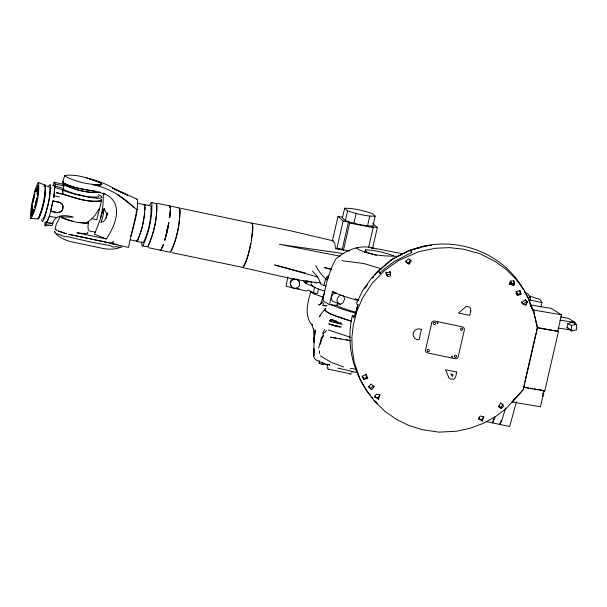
<?xml version="1.0" encoding="UTF-8"?>
<svg xmlns="http://www.w3.org/2000/svg" width="607" height="607" viewBox="0 0 607 607"><rect width="100%" height="100%" fill="white"/><g stroke="black" fill="none" stroke-linecap="round" stroke-linejoin="round"><path stroke-width="0.91" d="M406.098 260.691L406.075 262.338L409.11 262.558L410.135 259.917M326.096 364.466L316.475 360.255L314.396 358.38L313.781 356.795L314.024 342.53L315.185 329.996L314.024 342.53M313.599 355.687L313.667 349.981M101.361 199.786L101.141 200.712C88.501 202.776 75.382 198.155 63.447 194.073L62.62 192.222L63.849 185.886L63.007 184.24L54.144 182.206L55.154 184.05L53.75 197.624L54.258 193.542M141.636 241.867L142 245.729L147.789 246.882C153.852 233.642 157.372 218.33 156.781 203.747L151.302 202.457L149.375 205.53M170.172 212.966L169.694 217.283L170.362 209.703L169.694 217.283M314.441 338.569L314.563 333.638L314.358 341.392M329.677 365.209L327.977 364.595L327.348 364.898L327.241 368.009L327.704 368.532L328.372 368.07M145.141 209.939L145.24 207.306M169.983 206.35L170.301 208.163L169.877 205.948L169.163 206.046L169.983 206.35L170.301 208.163M44.888 222.223L45.001 225.789L52.316 225.318C53.272 214.779 65.154 214.317 73.235 217.177M106.536 216.418L106.483 213.489L104.131 208.55L102.917 216.441L100.921 222.557C105.512 221.676 106.665 216.714 107.507 212.837L105.959 218.33M325.625 279.41L326.756 277.156L328.713 275.305L327.704 279.25L325.625 279.41L327.143 279.895M524.425 383.685L523.333 389.527L506.238 408.428L495.79 416.44L483.24 423.382L470.068 428.314L456.555 431.236L438.869 432.154L421.865 429.581L408.678 425.424L396.09 419.156L384.982 411.371L374.261 400.961L366.211 390.331L360.05 379.049L354.139 362.053L352.166 348.357L351.885 337.446L353.327 324.806L356.954 311.004L362.622 297.946L372.076 283.332L384.717 270.434L398.329 260.623L418.663 251.738L435.257 248.271L449.423 247.633L463.217 249.158L479.773 253.65L495.433 261.594L506.428 269.683L516.223 279.455L524.091 290.078L529.137 300.215L533.272 311.125L530.753 305.86L533.356 310.207L537.567 327.53L523.333 389.527L511.731 402.684L515.684 397.57M378.472 399.285L379.929 394.884L376.31 394.163L374.777 396.735L378.472 399.285L377.994 397.676L374.997 397.198L375.179 395.377M482.284 421.152L483.749 416.743L480.122 416.03L478.597 418.595L482.284 421.152L481.814 419.543L478.809 419.058L478.999 417.244M509.675 284.046L513.826 285.7L514.296 281.094L511.086 280.897L509.675 284.046L514.129 283.765L513.552 280.738M117.052 244.462L111.24 243.574L113.274 241.806L111.24 243.574L128.608 247.413C131.089 231.442 138.502 215.675 137.402 199.369L112.409 187.965L127.622 195.302L113.782 188.557M323.516 364.056L321.839 364.238L319.373 363.525L319.32 360.588M168.784 222.746L168.283 226.699L164.823 240.167L168.784 222.746L166.971 232.716L164.823 240.167M100.648 218.512L102.864 209.089M86.444 177.843L99.351 182.29C88.523 178.094 76.383 173.974 64.721 175.431L62.62 182.616C76.368 190.697 93.865 188.769 107.963 195.537C123.616 205.902 114.731 226.669 106.263 238.915L77.043 232.807L85.633 233.763L87.901 233.331L87.491 232.36M354.943 316.27L352.356 315.496C345.793 343.183 352.659 373.51 370.574 395.521M88.03 222.071L88.485 222.67L87.954 226.236L88.334 230.152M144.792 213.247L141.992 228.057L137.835 240.569M542.977 396.204L543.72 391.386M513.826 285.7L514.129 283.765M251.298 240.304C251.723 234.795 254.083 228.589 252.163 223.27L181.22 208.368M355.846 313.318L357.94 304.403M322.059 303.485L322.408 301.694M287.893 276.762L286.018 286.276L306.565 291.094L307.916 290.07L313.424 292.893L317.423 293.454L318.516 288.985M334.116 291.967L332.408 291.777L329.472 304.676L337.454 305.564L338.084 302.802M313.424 292.893L314.517 287.452C311.08 284.493 305.169 285.024 303.28 280.434M250.721 243.369C248.688 251.457 247.77 260.411 243.149 267.497L171.91 252.641M356.309 311.543L357.849 304.365M54.144 182.206L52.824 185.636M45.001 225.789L49.471 216.274L52.991 200.932L59.585 202.26L61.474 203.36L62.87 205.523L62.597 209.316M53.059 201.031L59.941 202.51L61.967 203.967L62.976 205.94L63.181 207.958L62.195 210.508L60.503 211.957L57.179 212.67L50.7 211.312L52.991 200.932M62.62 192.222L62.764 189.923M101.012 199.331L101.65 200.378L96.763 219.704L91.839 218.664L87.15 222.754L85.868 223.042L78.326 222.276M332.408 240.873L338.023 216.365L342.477 217.215M344.624 208.231L342.394 217.974L345.36 220.66C354.359 223.497 363.555 226.047 372.964 225.963L375.194 216.221L372.228 213.535C363.236 210.697 354.04 208.148 344.624 208.231L347.599 210.925C356.59 213.763 365.786 216.312 375.194 216.221M341.233 249.796L336.908 248.233L343.145 221.001L338.023 216.365M345.36 220.66L347.599 210.925M348.486 222.025L349.655 223.08L343.41 250.312L342.249 249.257L348.486 222.025L343.145 221.001M353.873 223.384L356.112 213.641M367.501 226.001L369.731 216.259M364.853 252.482L365.46 249.826C375.096 250.19 384.489 252.55 393.594 255.744M368.586 247.565L373.161 227.595L371.992 226.54L377.334 227.572L372.554 248.445M529.418 302.43L530.472 297.855L528.287 294.296L524.448 291.8M513.719 399.429L513.105 402.138L540.45 406.766L544.176 390.536L544.805 390.931L558.448 331.422L537.756 327.628M533.765 311.968L534.183 310.162L532.301 308.986M524.843 381.849L535.958 333.319M536.383 331.49L537.218 327.826L533.356 310.207M557.81 331.027L561.528 314.798L551.414 308.462L530.45 304.911M574.624 324.161L575.026 322.4L568.698 318.44L560.443 316.786M540.943 307.157L542.005 302.574L539.835 299.388L529.38 296.064M329.472 304.676L323.781 301.353L322.734 299.403L327.127 280.457L331.551 267.748L335.542 259.257C346.089 249.879 360.376 244.022 374.436 248.346L371.681 248.187M516.519 401.735L509.637 426.516L486.086 421.546M162.244 247.61L163.427 244.629L161.242 249.469L163.427 244.629M318.599 348.289L321.634 337.052M55.138 228.816L56.345 223.937L58.864 219.529L59.645 216.995M559.874 320.132L572.234 322.029L576.62 324.396L576.65 329.836L571.756 330.929L566.961 327.378L567.902 323.592L572.234 322.029L575.026 322.4M103 213.08L104.131 208.55M320.284 344.29L323.781 332.613M323.546 295.025L320.701 304.35M326.179 286.208L323.835 285.442L325.686 278.636C321.52 275.108 318.189 270.601 315.89 265.661M505.639 407.942L501.959 420.029L500.418 423.732L499.629 424.278L500.206 423.147M494.599 416.994L492.543 422.904L495.024 417.244M131.537 233.627L135.945 214.711A18.605 2.291 -78.1 0 0 136.469 211.039M324.032 294.653L324.487 293.264M323.812 303.068L322.757 305.503L326.232 306.148M49.622 215.606L48.484 218.763A18.589 2.785 -78.4 0 1 46.299 222.397L45.479 222.033M500.494 422.586L501.261 420.34M130.657 236.108L131.287 234.446M311.725 282.225L309.138 281.724L306.345 282.27L305.837 283.575L305.7 282.945L306.831 281.64L308.356 281.352M39.69 216.555C42.786 206.562 46.489 195.598 45.184 185.158L38.575 182.525L37.786 183.132L34.956 190.423L31.898 203.322L30.449 213.558L30.608 218.361L38.203 218.952L39.288 217.435M39.083 216.949C42.665 207.344 44.941 197.093 45.282 186.827M171.569 250.532C176.872 237.633 179.869 223.459 180.029 209.521M320.549 303.917L321.558 301.884M324.715 332.902L326.407 330.375M99.328 208.52L95.102 215.295L92.059 218.406M525.207 299.79L527.384 302.089L525.821 305.078L523.674 304.228M501.192 408.45L503.764 406.265L500.676 402.661L498.491 406.956L501.192 408.45L501.17 407.403L503.059 403.83M322.537 333.524L324.631 329.593M377.994 397.676L379.929 394.884M481.814 419.543L483.749 416.743M48.803 185.886L50.153 184.369L50.738 187.753L49.751 196.789L45.631 214.757L43.59 220.189L42.346 221.699L41.655 219.628M148.04 246.29C153.723 233.247 157.38 218.323 156.614 204.111L156.136 203.922M322.742 336.968L323.66 335.489M87.15 222.754L87.233 221.881M88.485 222.67L88.19 223.11C78.948 223.626 69.547 220.948 61.041 217.42M364.799 288.393L366.453 286.155M372.523 277.968L373.631 276.481M374.731 274.986L376.386 272.755L390.969 260.001L410.082 250.251L419.945 247.709M311.702 283.727L311.103 284.493C314.502 288.454 320.185 289.387 324.836 291.277M365.854 286.77L367.554 284.577M372.66 278.014L373.798 276.557M375.498 274.372L377.774 271.45L392.683 258.969M325.678 308.485L321.126 313.766L319.305 316.839L320.473 315.739M371.681 389.717L374.117 386.682L370.976 383.92L368.616 387.145L371.681 389.717L368.487 386.242M519.258 290.328L520.495 292.278L517.513 295.472L516.018 293.416M53.234 185.575L53.909 185.234L54.425 186.956A18.589 2.777 -78.3 0 1 54.273 193.519M322.734 299.403L323.341 298.712M380.293 273.704L378.404 270.768L371.355 278.272L362.591 290.692L356.552 303.204L357.811 305.662L353.896 317.954L352.356 315.496M306.345 282.27L305.7 282.945L304.395 282.376L305.131 281.231L307.726 280.768M137.19 241.366L136.78 241.396L143.244 242.724C148.867 231.677 151.401 218.338 151.082 205.97L144.337 204.544M159.99 249.963L160.703 250.038M101.65 200.378L101.073 200.94C85.762 203.057 71.057 195.902 56.345 192.715L63.447 194.073M251.275 223.831L252.163 223.27M60.192 211.934L61.914 210.432M143.745 205.067L144.648 204.741C145.126 216.987 142.463 230.341 136.871 241.207L130.452 239.871M521.716 302.726L525.821 305.078L527.051 301.679L522.953 303.94L521.716 302.726L525.305 299.843L527.384 302.089M55.131 232.018L54.357 231.533C57.703 237.155 64.319 239.712 70.306 241.563L104.131 248.688C109.95 249.545 116.324 249.386 121.658 246.829M370.323 388.412L373.343 386.135L374.117 386.682M44.554 185.492L45.184 185.158M170.317 251.875L171.257 251.184M357.159 247.481L356.59 247.891L356.795 248.498C369.268 255.577 384.406 256.184 398.465 256.298M99.798 192.237C87.567 193.216 73.895 189.968 63.09 184.012L63.652 183.162M44.759 185.294L49.835 187.161C50.199 197.92 47.741 209.309 43.143 219.028L42.558 218.915M136.287 199.483L136.947 199.066M99.943 192.093C87.78 193.815 74.441 189.498 63.34 184.376L63.06 183.496M251.51 223.573L252.102 223.232L263.992 225.402L289.198 230.478L333.152 240.835L334.889 243.71L335.443 248.627L349.64 251.017M242.754 267.588L242.451 267.277L242.815 267.626C249.932 254.75 252.762 238.331 252.466 223.581L252.102 223.232M327.067 364.382L327.605 364.086L329.783 364.89M178.997 208.239L179.869 208.315C180.135 223.057 177.365 239.462 170.233 252.307L160.498 250.236M390.969 260.001L408.215 250.85L426.865 245.607L431.676 245.342M340.626 295.268L338.903 296.17L337.302 298.469L336.991 300.693L337.431 302.62L338.66 303.841L340.421 304.244L342.614 303.197L344.594 299.259L344.093 296.74L342.477 295.275M331.149 320.026L329.958 320.648L331.445 321.293M62.718 181.888L63.583 181.44M142.387 246.025L142.926 245.752C148.89 232.511 152.387 217.321 151.864 202.776L151.302 202.457M351.385 373.912L350.08 374.109M329.518 320.815L330.64 320.314M364.063 379.633L367.721 377.994L365.854 374.428L362.197 376.378L364.063 379.633L362.197 376.014M408.132 262.641L409.748 261.981M520.867 294.213L517.513 295.472L516.079 291.436L520.495 290.753L520.867 294.213L520.495 292.278M44.425 185.264L44.918 185.279M378.404 270.768L379.747 273.203L384.876 268.544L394.171 261.579L411.629 252.542L410.453 250.319C451.077 233.809 502.133 250.661 523.242 289.289M294.6 278.408L292.301 279.121L290.73 280.859L290.222 282.483L290.457 284.258M423.527 246.783L428.906 245.395M339.154 327.325L341.346 326.763L331.839 324.859L328.827 323.584M319.73 304.631L318.607 304.911L320.397 304.517M59.281 212.139L57.468 212.556L50.7 211.312M567.902 323.592L571.445 325.428L576.62 324.396M321.839 364.238L323.432 364.359M387.752 276.466L390.559 276.018L390.589 271.868L386.06 272.9L387.752 276.466L386.098 274.599L390.741 274.349L389.482 271.443M46.049 224.347L53.105 223.323L46.511 222.337M320.875 282.877C294.577 280.7 268.666 273.082 242.815 267.626M336.217 292.938L334.677 293.098L333.023 294.198L331.384 296.937L331.756 299.964L332.795 301.3L340.421 304.244M363.244 378.305L367.721 377.994M426.865 245.607L431.494 245.41M30.949 218.74C36.617 208.322 39.592 194.339 38.575 182.525M326.991 305.435L324.434 305.412M134.64 207.829C122.91 196.592 108.501 187.76 92.423 184.566L100.254 185.006L101.809 184.566L101.612 183.36L98.721 181.766M351.461 371.879L352.31 371.886L351.21 371.499M96.923 198.178L99.935 198.17L102.037 197.472L101.141 196.076L98.501 194.68M72.089 217.147L62.119 216.919L60.837 216.229M56.17 233.968L58.371 234.15L65.002 236.867L67.665 236.631L89.32 241.745L110.633 245.706L112.841 247.026L116.536 246.715L120.99 247.345M92.423 184.566C94.411 184.194 101.847 186.736 101.513 183.61L100.072 182.73M371.628 248.339L377.964 248.961L402.904 253.825M341.999 260.691L363.805 263.544L381.704 268.947M95.291 191.159C84.472 189.619 73.174 187.935 63.401 182.859M336.058 337.962L330.504 337.226L350.823 340.831M343.828 253.65L279.417 244.34L340.079 256.184M339.359 338.418L341.013 338.653M558.121 328.084L571.384 330.018M352.644 371.795L357.667 372.516M37.877 218.922C43.507 209.582 45.715 196.319 45.267 185.203M332.393 240.721L333.152 240.835M350.231 368.312L355.391 369.117M89.032 197.275L73.94 194.005L63.037 190.408M534.183 310.162L561.528 314.798M537.218 327.826L558.448 331.422M523.204 386.985L525.025 387.296M526.853 387.6L528.674 387.911M530.495 388.222L532.324 388.533M534.145 388.837L535.966 389.148M537.794 389.459L543.265 390.384M523.583 387.349L544.805 390.931M295.905 288.166L299.099 288.735M323.319 305.321L323.827 305.412M49.471 216.274L56.117 217.503M54.812 187.404L63.204 190.006L62.931 189.301C73.955 194.149 86.573 197.844 98.645 196.873L98.698 196.023M349.655 223.08L373.161 227.595M336.908 248.233L342.249 249.257M346.089 339.579L347.788 339.905M333.592 321.93L340.163 323.205L331.483 319.874L330.109 319.988L331.672 319.449L337.052 321.353M314.517 287.452L315.261 287.597M339.055 326.778L328.994 324.153M157.653 203.436L169.444 205.872M88.827 230.835L95.238 232.147M529.395 299.949L542.005 302.574M329.093 369.36L350.285 373.775M169.877 205.948L179.482 207.973M55.154 184.05L63.849 185.886M374.534 254.879L376.386 255.266M527.862 297.301L530.472 297.855M148.578 247.724L160.051 250.152M137.076 203.095L144.254 204.627M54.152 195.856L59.395 197.009M93.364 179.771L89.404 178.853C99.07 180.871 108.258 184.847 116.574 190.143M76.93 194.286L81.224 195.295M331.543 269.318L324.252 267.543L331.407 269.387M337.758 368.07L352.986 371.583M73.113 221.229L64.016 218.474L61.337 216.972M298.007 271.124L305.336 273.013M358.858 299.866L355.285 298.94L358.737 300.215M358.1 300.617L342.887 295.867L332.408 291.777M297.089 270.889L274.705 264.978L317.969 277.073M350.368 337.28L328.19 329.889M54.721 185.947L63.28 188.375M351.347 321.194L330.724 314.13L326.308 311.566L324.95 310.314L324.798 309.168M136.871 241.207L136.234 240.319M343.592 366.962L330.952 362.235L320.397 355.846M323.668 297.392L316.088 294.63L311.808 291.944M329.609 321.164L342.211 324.457L340.527 322.492M323.835 285.442L321.399 284.554L320.337 283.34L319.464 280.487L316.717 275.601L312.248 271.109M315.139 282.49L316.399 282.945M106.263 238.915L94.426 234.264L99.783 220.834L102.029 211.706L103.091 203.99L103.319 193.087M332.515 325.018L336.946 326.672M142.759 242.534L143.244 242.724M321.444 362.554L327.12 364.883M373.783 254.553L366.749 252.171L365.46 249.826M100.102 182.646L101.612 183.36L101.551 184.536C89.123 185.158 76.072 181.766 64.972 176.25L64.721 175.431M327.955 369.299L328.713 369.678M314.547 294.236L311.376 292.271L310.928 290.958C308.03 302.111 303.546 315.314 312.264 325.193L311.869 324.313L313.622 329.609L313.508 328.933L314.176 341.126M406.857 262.77L409.179 264.075L411.409 260.919L408.519 258.749L405.643 261.465L409.179 264.075L409.11 262.558M319.032 362.978L319.373 363.525M499 405.977L501.17 407.403M516.36 293.006L518.348 294.456M566.961 327.378L571.756 330.929L571.445 325.428M117.417 194.422L137.22 209.84M296.876 278.825L298.568 280.184L299.41 281.777L299.418 284.508M372.857 223.513L377.334 227.572M290.578 285.153L291.921 286.458M104.434 193.307L105.572 194.43M371.772 396.986L372.971 398.45M374.769 400.643L377.175 403.579L376.317 401.933M542.779 393.412L543.804 394.702L542.802 393.26M510.275 281.261L512.338 284.129M510.039 281.003L512.672 284.66M410.453 250.319L411.895 252.565M524.19 290.92L527.991 297.453L530.472 305.018M516.162 291.307L517.87 294.494M521.777 301.671L522.953 303.94M516.443 291.884L517.665 294.319M478.597 418.595L478.809 419.058M374.777 396.735L374.997 397.198M145.012 204.893L145.202 205.826M319.236 350.596L319.623 353.593M44.114 185.765L44.212 186.797M366.006 374.011L366.385 378.115M509.774 282.498L509.895 284.19M309.115 281.2L309.138 281.724M385.999 272.065L386.067 273.757M337.454 305.564A35.563 5.023 12.9 0 1 336.126 304.896M351.559 321.202A41.117 5.804 12.9 0 1 325.678 308.917M356.271 312.408A35.32 4.985 12.9 0 1 336.839 305.594M355.839 313.174A41.117 5.804 12.9 0 1 331.293 304.577M96.809 198.14A21.829 3.043 12.8 0 1 88.941 197.222M37.831 190.568L37.133 193.625L37.831 190.568M37.877 186.736L38.195 185.431L37.877 186.736M313.781 352.424L313.751 356.028L313.811 348.676L313.781 352.424M35.51 204.309L34.804 207.389L35.51 204.309M35.578 191.44C35.972 193.512 36.906 184.748 35.578 191.44M33.635 197.29L33.271 199.058L33.635 197.29M31.397 212.814C31.761 215.098 32.748 206.274 31.397 212.814M38.15 187.798L37.459 190.901L38.15 187.798M32.141 204.954L31.746 206.479L32.141 204.954M33.226 211.722L33.271 212.351L33.946 209.218L33.226 211.722M35.434 203.383C35.798 205.674 36.784 196.835 35.434 203.383M33.385 199.635C33.696 202.048 34.758 193.018 33.385 199.635M33.468 209.612L31.989 214.567L33.468 209.612M36.815 188.686L36.079 191.751L36.815 188.686M36.974 197.996L36.245 201.054L36.974 197.996M35.069 191.744L35.434 190.484L35.069 191.744M37.406 195.924C37.596 197.085 37.983 193.026 37.406 195.924M33.309 200.424L32.573 203.36L33.309 200.424M37.566 186.842L36.83 189.794L37.566 186.842M31.731 210.03C31.905 212.951 33.165 203.269 31.731 210.03M31.663 214.309L31.268 215.872L31.663 214.309M34.47 209.301L34.098 210.804L34.47 209.301M37.239 194.088C37.202 197.852 38.719 187.358 37.239 194.088M31.655 208.444C31.541 212.594 33.271 201.41 31.655 208.444M34.774 194.172L34.022 196.949L34.774 194.172M299.63 283.052L299.304 285.905L297.483 287.764L294.911 288.575L292.286 287.672L290.487 285.434L290.442 282.816L291.679 280.51L294.213 279.273L297.089 279.577L298.947 281.382L299.63 283.052M167.896 226.631L166.561 232.61L167.896 226.631M421.425 329.601L419.096 339.753L416.569 339.48A5.584 5.486 -28.7 0 1 419.012 328.835L421.425 329.601M431.691 323.045L425.553 349.829A2.618 2.572 -28.7 0 0 427.449 352.879L455.167 358.714A2.618 2.572 -28.7 0 0 458.217 356.711L464.355 329.927A2.618 2.572 -28.7 0 0 462.466 326.877L434.741 321.042A2.618 2.572 -28.7 0 0 431.691 323.045M437.093 322.787C437.381 324.965 438.982 321.611 437.093 322.787M451.813 356.506C452.101 358.691 453.702 355.33 451.813 356.506M456.745 372.076L455.728 376.522L454.522 378.806L453.702 379.261L450.485 379.056L448.945 377.964L445.53 369.716L456.745 372.076M470.759 310.936L469.742 315.382L458.528 313.022L466.244 306.383L469.53 307.074L470.66 308.409L470.759 310.936M452.875 375.02L452.458 376.446L450.705 373.715L452.875 375.02M81.937 237.056L68.674 234.332L111.362 243.293L81.937 237.056M66.33 233.718L57.915 230.888L66.33 233.718M56.36 230.129L55.336 229.332L56.36 230.129M314.305 341.415L314.145 337.242L314.267 341.438M461.586 330.322A1.123 1.1 -28.7 0 0 462.671 328.721A1.123 1.1 -28.7 0 0 460.743 328.615A1.123 1.1 -28.7 0 0 461.586 330.322M455.387 357.371A1.123 1.1 -28.7 0 0 456.472 355.778A1.123 1.1 -28.7 0 0 454.544 355.664A1.123 1.1 -28.7 0 0 455.387 357.371M428.163 351.643A1.123 1.1 -28.7 0 0 429.248 350.042A1.123 1.1 -28.7 0 0 427.32 349.928A1.123 1.1 -28.7 0 0 428.163 351.643M434.362 324.593A1.123 1.1 -28.7 0 0 435.447 322.992A1.123 1.1 -28.7 0 0 433.519 322.878A1.123 1.1 -28.7 0 0 434.362 324.593"/></g></svg>
